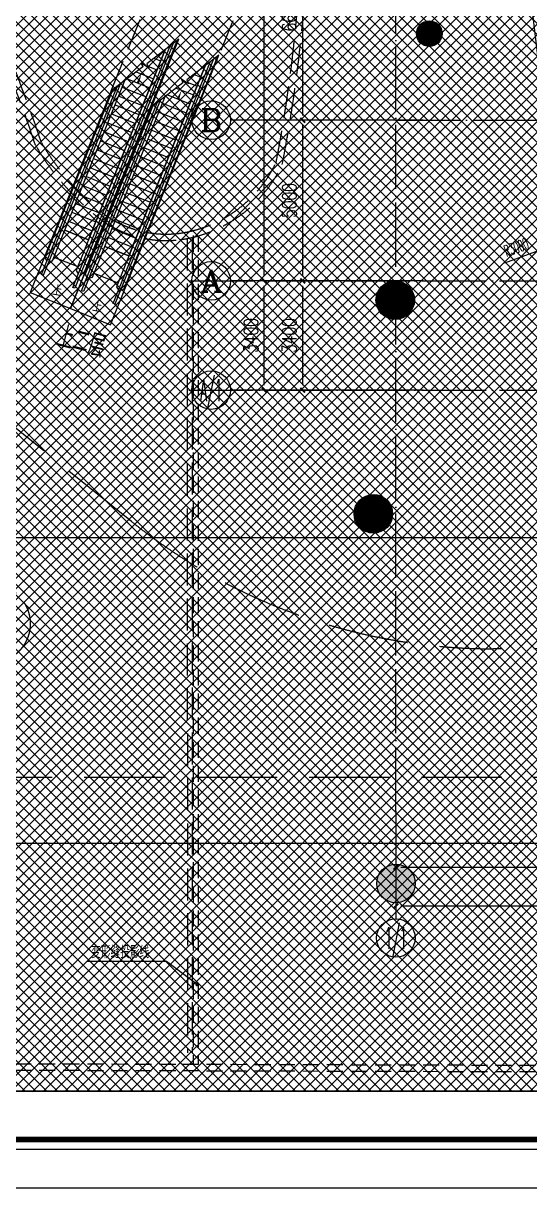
# Model space of a CAD drawing. Header units: millimetres. Extents: x 12325263 to 13848842, y -1463133 to 573208.
# Drawn here: x 12533246 to 12549015, y -664108 to -627871 of the extents above; entities that cross this region are included whole.
import ezdxf
from ezdxf.enums import TextEntityAlignment as Align
from ezdxf.xclip import XClip

# ---------------------------------------------------------------- set-up
doc = ezdxf.new("R2010")
doc.units = ezdxf.units.MM
doc.header["$LTSCALE"] = 1000
doc.header["$XCLIPFRAME"] = 0
for name, pattern in [('11# 首层平面图(售)$0$$0$DASH', [0.35, 0.25, -0.1]), ('ACAD_ISO02W100', [15, 12, -3]), ('ACAD_ISO12W100', [22, 12, -3, 0.5, -3, 0.5, -3]), ('DASHED2', [0.375, 0.25, -0.125]), ('DOTE', [2.42, 2, -0.2, 0.02, -0.2]), ('s-首层组合pm$0$DASH', [0.35, 0.25, -0.1])]:
    doc.linetypes.add(name, pattern=pattern)
for name, color, linetype in [('11# 首层平面图(售)$0$11#楼二层平面图(售)$0$首二层+地下室_04(1)$0$1#楼首层平面图$0$12#楼二层平面图$0$DIM_SYMB', 3, 'Continuous'), ('11# 首层平面图(售)$0$11#楼二层平面图(售)$0$首二层+地下室_04(1)$0$1#楼首层平面图$0$12#楼二层平面图$0$PUB_TEXT', 7, 'Continuous'), ('11# 首层平面图(售)$0$11#楼二层平面图(售)$0$首二层+地下室_04(1)$0$1#楼首层平面图$0$12#楼二层平面图$0$STAIR', 2, 'Continuous'), ('20210729mva复核', 1, 'Continuous'), ('A-ANNO-DIMS', 83, 'Continuous'), ('A-AXIS', 16, 'DOTE'), ('A-COLS', 6, 'Continuous'), ('A-WALL', 5, 'Continuous'), ('A-WALL-PATT', 8, 'Continuous'), ('AXIS', 3, 'Continuous'), ('AXIS_TEXT', 7, 'Continuous'), ('PUB_HATCH', 8, 'Continuous'), ('PUB_TEXT', 7, 'Continuous'), ('s-首层组合pm$0$hs$0$首二层+地下室_04(1)$0$0F$0$12#楼首层平面图$0$CURTWALL', 2, 'Continuous'), ('s-首层组合pm$0$用地红线', 1, 'Continuous'), ('TITLIN1', 7, 'Continuous'), ('投影线', 6, 'ACAD_ISO02W100'), ('消防车道', 6, 'DASHED2'), ('用地红线', 1, 'Continuous'), ('裙楼结构柱网$0$0q-柱0', 6, 'Continuous'), ('裙楼结构柱网$0$0q-柱填充', 8, 'Continuous')]:
    doc.layers.add(name, color=color, linetype=linetype)
doc.layers.add('s-首层组合pm$0$首二层_地下室_04_1_$0$1_楼首层平面图$0$A-WALL', color=2, linetype='Continuous', lineweight=13)
doc.styles.add('11# 首层平面图(售)$0$11#楼二层平面图(售)$0$首二层+地下室_04(1)$0$1#楼首层平面图$0$12#楼二层平面图$0$_TCH_DIM', font='SIMPLEX', dxfattribs={"bigfont": 'GBCBIG'})
doc.styles.add('11# 首层平面图(售)$0$首二层+地下室_04(1)$0$12#楼首层平面图$0$Standard', font='gbenor.shx', dxfattribs={"bigfont": 'gbcbig.shx'})
doc.styles.add('_TCH_AXIS', font='COMPLEX', dxfattribs={"bigfont": 'GBCBIG'})
doc.styles.add('_TCH_DIM', font='SIMPLEX.shx', dxfattribs={"width": 0.7, "bigfont": 'GBCBIG.shx'})
doc.styles.add('_TCH_DIM_T3', font='SIMPLEX.shx', dxfattribs={"width": 0.705882, "bigfont": 'GBCBIG.shx'})
doc.styles.add('ACHT', font='simhei.ttf')
doc.styles.add('COMPLEX', font='COMPLEX')
doc.styles.add('TITXC', font='simhei.ttf')
doc.styles.add('TITXV', font='', dxfattribs={"width": 0.7})
doc.styles.add('宋体', font='', dxfattribs={"width": 0.65})
doc.styles.get('TITXV').set_extended_font_data('SimSun')
doc.styles.get('宋体').set_extended_font_data('SimSun')
doc.dimstyles.new('_TCH_ARCH&&120', dxfattribs={"dimtxt": 306, "dimasz": 120, "dimexe": 300, "dimexo": 360, "dimgap": 147, "dimtad": 1, "dimdec": 0, "dimzin": 0, "dimdsep": 46, "dimtxsty": '_TCH_DIM_T3', "dimblk": 'ARCHTICK', "dimcen": 0.09, "dimclrt": 7, "dimazin": 2, "dimtfac": 1, "dimtdec": 0, "dimtix": 1, "dimtmove": 2, "dimatfit": 3, "dimfxl": 1, "dimfxlon": 1, "dimtolj": 1, "dimtzin": 0, "dimarcsym": 0})
doc.dimstyles.new('_TCH_ARCH&&150', dxfattribs={"dimtxt": 446.25, "dimasz": 150, "dimexe": 375, "dimexo": 450, "dimgap": 189.375, "dimtad": 1, "dimdec": 0, "dimzin": 0, "dimdsep": 46, "dimtxsty": '_TCH_DIM_T3', "dimblk": 'asdggshdfhsg_ArchTick', "dimcen": 0.09, "dimclrt": 7, "dimazin": 2, "dimtfac": 1, "dimtdec": 0, "dimtix": 1, "dimtmove": 2, "dimatfit": 3, "dimfxl": 1, "dimtolj": 1, "dimtzin": 0, "dimarcsym": 0})

# ---------------------------------------------------------------- blocks, each defined once
blk = doc.blocks.new('asdfasdgfadfgfdgh')
blk.add_line((-1500, 750), (131850, 750))
blk = doc.blocks.new('横向图框_A0')
at = {"layer": 'TITLIN1'}
blk.add_lwpolyline([(0, 0), (1189, 0), (1189, 841), (0, 841)], close=True, dxfattribs=at)
at = {"layer": 'TITLIN1', "const_width": 1.2}
blk.add_lwpolyline([(25, 10), (1179, 10), (1179, 831), (25, 831)], close=True, dxfattribs=at)
blk.add_lwpolyline([(25, 10), (1179, 10), (1179, 831), (25, 831)], close=True, dxfattribs=at)
at = {"style": 'TITXV', "width": 0.8}
for tag, p in [('暖通', (3.13, 781)), ('智能化', (9.38, 781)), ('给排水', (15.63, 705)), ('建筑', (3.13, 705)), ('结构', (9.38, 705)), ('电气', (21.88, 705))]:
    blk.add_attdef(tag, text='', height=2.5, rotation=90, dxfattribs=at).set_placement(p, align=Align.MIDDLE_CENTER)
for tag, height, style, p in [('总工程师', 3, 'ACHT', (1143.11, 210.3)), ('审定', 3, 'ACHT', (1143.11, 202.3)), ('审核', 3, 'ACHT', (1143.11, 194.3)), ('设计总负责人1', 3, 'ACHT', (1143.11, 186.3)), ('设计总负责人2', 3, 'ACHT', (1143.11, 178.3)), ('设计总负责人3', 3, 'ACHT', (1143.11, 170.3)), ('专业负责人1', 3, 'ACHT', (1143.11, 162.3)), ('专业负责人2', 3, 'ACHT', (1143.11, 154.3)), ('专业负责人3', 3, 'ACHT', (1143.11, 146.3)), ('校核1', 3, 'ACHT', (1143.11, 138.3)), ('校核2', 3, 'ACHT', (1143.11, 130.3)), ('设计1', 3, 'ACHT', (1143.11, 122.3)), ('设计2', 3, 'ACHT', (1143.11, 114.3)), ('工程编号', 3, 'TITXC', (1142.31, 74.79)), ('专业', 3, 'TITXC', (1170.43, 74.79)), ('设计阶段', 3, 'TITXC', (1155.54, 67.78)), ('图号', 5, 'TITXC', (1140.34, 32.75)), ('出图日期', 3, 'ACHT', (1144.35, 24.29))]:
    blk.add_attdef(tag, text='', height=height, dxfattribs=dict(style=style)).set_placement(p, align=Align.MIDDLE_CENTER)
at = {"style": 'TITXC', "flags": 1}
for tag, height, p in [('建设单位', 3, (1149.82, 102.29)), ('工程名称', 3, (1149.82, 86.29)), ('图纸名称', 5, (1149.82, 51.04))]:
    blk.add_attdef(tag, text='', height=height, dxfattribs=at).set_placement(p, align=Align.MIDDLE_CENTER)
at = {"style": 'ACHT', "width": 0.8}
for tag, p in [('版本号', (1172.76, 32.79)), ('序号', (1172.76, 24.29))]:
    blk.add_attdef(tag, text='', height=3, dxfattribs=at).set_placement(p, align=Align.MIDDLE_CENTER)
blk = doc.blocks.new('*U20')
blk.add_blockref('横向图框_A0', (0, 0))
blk = doc.blocks.new('A$C15443CC7')
at = {"xscale": 150, "yscale": 150, "zscale": 150}
blk.add_blockref('*U20', (0, 0), dxfattribs=at)
blk = doc.blocks.new('A$C3A5F05FE')
at = {"color": 8, "linetype": '11# 首层平面图(售)$0$$0$DASH', "ltscale": 4}
for p, q in [((111092.6, 41290.1), (112965.9, 50133.9)), ((115603.1, 49575.3), (114202.5, 42962))]:
    blk.add_line(p, q, dxfattribs=at)
for points in [[(112965.9, 50133.9, 0.0502953), (113307.1, 51991.3, 0.3978642), (109304.7, 56453.2, 0.1494176), (105808.7, 55397.2, -0.0579584), (100985.3, 53070.4, 0.1409566), (99021.3, 51411.9, 0.1935554), (98402.1, 48804, 0.0735055), (99675.7, 45475.2, 0.2400182), (101279.3, 44393.6, -0.0376712), (104613.5, 43787.8, -0.0882987), (106795.9, 42669.1, -0.1171837), (108304.8, 40949.2, -0.0128903), (109225.5, 39332.7, 0.0976665), (111620.4, 37433.7, 0.1819727), (113958.9, 37297.2, 0.2515961), (116532.6, 39990.2, 0.0546219), (115659.6, 49563.4, 0.4630226)], [(104559.3, 43595.2, -0.0883133), (106678.9, 42506.8, -0.1175585), (108130.6, 40850.8, -0.0130774), (109059.1, 39219.7, 0.0985998), (111536, 37252.2, 0.1822214), (114018.3, 37106.3, 0.0033442), (114020.9, 37107.1, 0.2532382), (116732.1, 39961.5, 0.0547635), (115855.6, 49603.1, 0.0547635)]]:
    blk.add_lwpolyline(points, format="xyb", dxfattribs=at)
for points in [[(114216.2, 37176.2), (118604.1, 12215.7)], [(114358.4, 37233.6), (118751.9, 12241.4)]]:
    blk.add_lwpolyline(points, dxfattribs=at)
at = {"layer": '11# 首层平面图(售)$0$11#楼二层平面图(售)$0$首二层+地下室_04(1)$0$1#楼首层平面图$0$12#楼二层平面图$0$DIM_SYMB', "color": 252}
for points in [[(110484.8, 35167.7, 0, 0, 0), (111926, 41972.2, 0, 80, 0), (111863.8, 41678.7, 0, 0, 0)], [(111803.6, 34888.4, 0, 0, 0), (113244.8, 41692.9, 0, 80, 0), (113182.6, 41399.4, 0, 0, 0)]]:
    blk.add_lwpolyline(points, format="xyseb", dxfattribs=at)
at = {"layer": '11# 首层平面图(售)$0$11#楼二层平面图(售)$0$首二层+地下室_04(1)$0$1#楼首层平面图$0$12#楼二层平面图$0$STAIR', "color": 252}
for p, q in [((111010.7, 34397.5), (112883.7, 43241.3)), ((112845.2, 43199.3), (111226.9, 35558.4)), ((112883.7, 43241.3), (112035.4, 42317.2)), ((110973, 35064.3), (112651.2, 42988)), ((112519.7, 42844.7), (110984.5, 35596.2)), ((112730.9, 43074.9), (111031.7, 35051.8)), ((111198.5, 36606.5), (112519.7, 42844.7)), ((112329.4, 34118.2), (114202.5, 42962)), ((114049.7, 42795.6), (112350.5, 34772.5)), ((112459.5, 42779.2), (112503.8, 42769.8)), ((114164, 42920), (112545.7, 35279.1)), ((114202.5, 42962), (113354.2, 42037.9)), ((112223.8, 42522.5), (112441.6, 42476.3)), ((112291.8, 34785), (113970, 42708.7)), ((113838.4, 42565.4), (112303.2, 35316.9)), ((112517.2, 36327.2), (113838.4, 42565.4)), ((113778.3, 42499.9), (113822.6, 42490.5)), ((111927.4, 42199.5), (111092.6, 41290.1)), ((112107.9, 42203.3), (111859.5, 42306.4)), ((111859.5, 42306.4), (111927.4, 42199.5)), ((111869.3, 42290.9), (111925.6, 42279)), ((112035.4, 42317.2), (112107.9, 42203.3)), ((112080.6, 42246.1), (112379.5, 42182.8)), ((113354.2, 42037.9), (113426.6, 41924)), ((113542.6, 42243.1), (113760.4, 42197)), ((110201.8, 35761.9), (111456.7, 41686.7)), ((110415.8, 36772.3), (111456.7, 41686.7)), ((111516.8, 41752.2), (112255.2, 41595.9)), ((111752.5, 42009), (112317.3, 41889.3)), ((113246.2, 41920.2), (112411.3, 41010.8)), ((113071.2, 41729.7), (113636.1, 41610)), ((113426.6, 41924), (113178.2, 42027.1)), ((113178.2, 42027.1), (113246.2, 41920.2)), ((113188.1, 42011.6), (113244.3, 41999.7)), ((113399.4, 41966.8), (113698.2, 41903.5)), ((109938, 35283.5), (111245.4, 41456.6)), ((109964.9, 35825.7), (111131.1, 41332.1)), ((111325.1, 41543.4), (109996.7, 35271.1)), ((111410.4, 41468.1), (112193, 41302.4)), ((111520.6, 35482.6), (112775.4, 41407.4)), ((111734.6, 36493), (112775.4, 41407.4)), ((112835.6, 41472.9), (113573.9, 41316.6)), ((111092.6, 41290.1), (109691.9, 34676.8)), ((112411.3, 41010.8), (111010.7, 34397.5)), ((111256.7, 35004.2), (112564.1, 41177.3)), ((111283.6, 35546.4), (112449.9, 41052.8)), ((112643.9, 41264.1), (111315.4, 34991.8)), ((111348.2, 41174.6), (112130.9, 41008.9)), ((112729.1, 41188.8), (113511.8, 41023.1)), ((111223.9, 40587.7), (112006.5, 40421.9)), ((111286.1, 40881.1), (112068.7, 40715.4)), ((112604.8, 40601.8), (113387.4, 40436.1)), ((112667, 40895.3), (113449.6, 40729.6)), ((111161.7, 40294.2), (111944.4, 40128.4)), ((112542.6, 40308.3), (113325.3, 40142.6)), ((111099.6, 40000.7), (111882.2, 39834.9)), ((112480.5, 40014.9), (113263.1, 39849.1)), ((111037.4, 39707.2), (111820.1, 39541.4)), ((112418.3, 39721.4), (113201, 39555.6)), ((110975.3, 39413.7), (111757.9, 39247.9)), ((112356.2, 39427.9), (113138.8, 39262.1)), ((110850.9, 38826.7), (111633.6, 38661)), ((110913.1, 39120.2), (111695.7, 38954.4)), ((112231.8, 38840.9), (113014.5, 38675.1)), ((112294, 39134.4), (113076.6, 38968.6)), ((110788.8, 38533.2), (111571.4, 38367.5)), ((112169.7, 38547.4), (112952.3, 38381.7)), ((110726.6, 38239.7), (111509.3, 38074)), ((112107.5, 38253.9), (112890.2, 38088.2)), ((110664.5, 37946.2), (111447.1, 37780.5)), ((112045.4, 37960.4), (112828, 37794.7)), ((110540.1, 37359.3), (111322.8, 37193.5)), ((110602.3, 37652.8), (111384.9, 37487)), ((111921, 37373.5), (112703.7, 37207.7)), ((111983.2, 37666.9), (112765.8, 37501.2)), ((110478, 37065.8), (111260.6, 36900)), ((111858.9, 37080), (112641.5, 36914.2)), ((110415.8, 36772.3), (111198.5, 36606.5)), ((111198.5, 36606.5), (110415.8, 36772.3)), ((111796.7, 36786.5), (112579.4, 36620.7)), ((111734.6, 36493), (112517.2, 36327.2)), ((112517.2, 36327.2), (111734.6, 36493)), ((110229.3, 35891.8), (111012, 35726.1)), ((110031.2, 35723.7), (109964.9, 35825.7)), ((110089.9, 35711.3), (110201.8, 35761.9)), ((110984.5, 35596.2), (111066.3, 35504.5)), ((111226.9, 35558.4), (111125, 35492.1)), ((111350, 35444.4), (111283.6, 35546.4)), ((111548.1, 35612.5), (112330.7, 35446.8)), ((109996.7, 35271.1), (109938, 35283.5)), ((111408.7, 35432), (111520.6, 35482.6)), ((112303.2, 35316.9), (112385, 35225.2)), ((112545.7, 35279.1), (112443.7, 35212.8)), ((111031.7, 35051.8), (110973, 35064.3)), ((111315.4, 34991.8), (111256.7, 35004.2)), ((109691.9, 34676.8), (111010.7, 34397.5)), ((112350.5, 34772.5), (112291.8, 34785)), ((111010.7, 34397.5), (112329.4, 34118.2))]:
    blk.add_line(p, q, dxfattribs=at)
at = {"layer": 's-首层组合pm$0$用地红线', "ltscale": 0.6, "flags": 128}
blk.add_lwpolyline([(197886.4, 32762.1, -0.027114), (199403.7, 218827), (137086.2, 200260.3), (123429.2, 236271.4), (73627.1, 219925.4), (9995.9, 210183.4), (0, 209646.1), (1380.8, 8270.4), (11298.7, 0), (197886.4, 32762)], format="xyb", close=True, dxfattribs=at)
at = {"layer": 's-首层组合pm$0$首二层_地下室_04_1_$0$1_楼首层平面图$0$A-WALL', "color": 252}
blk.add_line((118722.2, 40005.5), (118722.2, 40005.5), dxfattribs=at)
at = {"color": 8, "linetype": '11# 首层平面图(售)$0$$0$DASH', "ltscale": 4, "style": '11# 首层平面图(售)$0$首二层+地下室_04(1)$0$12#楼首层平面图$0$Standard'}
blk.add_text('上二层', height=694.47, rotation=355.18517, dxfattribs=at).set_placement((110746.2, 33173.6))
at = {"layer": '11# 首层平面图(售)$0$11#楼二层平面图(售)$0$首二层+地下室_04(1)$0$1#楼首层平面图$0$12#楼二层平面图$0$PUB_TEXT', "color": 252, "style": '11# 首层平面图(售)$0$11#楼二层平面图(售)$0$首二层+地下室_04(1)$0$1#楼首层平面图$0$12#楼二层平面图$0$_TCH_DIM'}
for p in [(110358.8, 34714.9), (111677.6, 34435.6)]:
    blk.add_text('上', height=337.6, dxfattribs=at).set_placement(p)
blk = doc.blocks.new('asdfadgf')
at = {"layer": '投影线', "linetype": 'DASHED2', "ltscale": 2}
for p, q in [((36767, -24325), (36767, -50110)), ((36917, -24325), (36917, -50110)), ((-14329, -49963), (36430, -50109)), ((36430, -50109), (105706, -50308))]:
    blk.add_line(p, q, dxfattribs=at)
for points in [[(36430, -50309), (105706, -50508), (114706, -47409)], [(-14330, -50163), (36430, -50309)]]:
    blk.add_lwpolyline(points, dxfattribs=at)
blk = doc.blocks.new('_AXISO')
blk.add_circle((0, 0), 0.5)
at = {"layer": 'AXIS_TEXT', "style": 'COMPLEX', "width": 1.041667}
blk.add_attdef('A', text='', height=0.56, dxfattribs=at).set_placement((-0.25, -0.28), (0.25, -0.28), align=Align.FIT)
blk = doc.blocks.new('asdggshdfhsg_ArchTick')
at = {"color": 0, "linetype": 'ByBlock', "const_width": 0.4}
blk.add_lwpolyline([(-0.5, -0.5), (0.5, 0.5)], dxfattribs=at)
blk = doc.blocks.new('*D5237')
at = {"layer": 'AXIS', "color": 0, "lineweight": -2, "transparency": 16777216}
for p, q in [((12411416.81071, 979039.75909), (12411416.81071, 976164.75909)), ((12424866.81071, 979039.75909), (12424866.81071, 976164.75909)), ((12411566.81071, 976539.75909), (12424716.81071, 976539.75909))]:
    blk.add_line(p, q, dxfattribs=at)
at = {"layer": 'Defpoints', "color": 0, "transparency": 16777216}
for p in [(12411416.81071, 979489.75909), (12424866.81071, 979489.75909), (12424866.81071, 976539.75909)]:
    blk.add_point(p, dxfattribs=at)
at = {"layer": 'AXIS', "color": 0, "lineweight": -2, "transparency": 16777216, "xscale": 150, "yscale": 150, "zscale": 150, "rotation": 180}
blk.add_blockref('asdggshdfhsg_ArchTick', (12411416.81071, 976539.75909), dxfattribs=at)
at = {"layer": 'AXIS', "color": 0, "lineweight": -2, "transparency": 16777216, "xscale": 150, "yscale": 150, "zscale": 150}
blk.add_blockref('asdggshdfhsg_ArchTick', (12424866.81071, 976539.75909), dxfattribs=at)
at = {"layer": 'AXIS', "color": 7, "transparency": 16777216, "insert": (12418141.81071, 976952.25909), "char_height": 446.25, "attachment_point": 5, "style": '_TCH_DIM_T3'}
blk.add_mtext('\\A1;13450', dxfattribs=at)
blk = doc.blocks.new('*D5239')
at = {"layer": 'AXIS', "color": 0, "lineweight": -2, "transparency": 16777216}
for p, q in [((12411416.81071, 979039.75909), (12411416.81071, 977364.75909)), ((12424866.81071, 979039.75909), (12424866.81071, 977364.75909)), ((12411566.81071, 977739.75909), (12424716.81071, 977739.75909))]:
    blk.add_line(p, q, dxfattribs=at)
at = {"layer": 'Defpoints', "color": 0, "transparency": 16777216}
for p in [(12411416.81071, 979489.75909), (12424866.81071, 979489.75909), (12424866.81071, 977739.75909)]:
    blk.add_point(p, dxfattribs=at)
at = {"layer": 'AXIS', "color": 0, "lineweight": -2, "transparency": 16777216, "xscale": 150, "yscale": 150, "zscale": 150, "rotation": 180}
blk.add_blockref('asdggshdfhsg_ArchTick', (12411416.81071, 977739.75909), dxfattribs=at)
at = {"layer": 'AXIS', "color": 0, "lineweight": -2, "transparency": 16777216, "xscale": 150, "yscale": 150, "zscale": 150}
blk.add_blockref('asdggshdfhsg_ArchTick', (12424866.81071, 977739.75909), dxfattribs=at)
at = {"layer": 'AXIS', "color": 7, "transparency": 16777216, "insert": (12418141.81071, 978152.25909), "char_height": 446.25, "attachment_point": 5, "style": '_TCH_DIM_T3'}
blk.add_mtext('\\A1;13450', dxfattribs=at)
blk = doc.blocks.new('*D5257')
at = {"layer": 'AXIS', "color": 0, "lineweight": -2, "transparency": 16777216}
for p, q in [((12411816.81071, 995989.75909), (12406941.81071, 995989.75909)), ((12407316.81071, 992739.75909), (12407316.81071, 995839.75909)), ((12411816.81071, 992589.75909), (12406941.81071, 992589.75909))]:
    blk.add_line(p, q, dxfattribs=at)
at = {"layer": 'Defpoints', "color": 0, "transparency": 16777216}
for p in [(12407316.81071, 995989.75909), (12412266.81071, 995989.75909), (12412266.81071, 992589.75909)]:
    blk.add_point(p, dxfattribs=at)
at = {"layer": 'AXIS', "color": 0, "lineweight": -2, "transparency": 16777216, "xscale": 150, "yscale": 150, "zscale": 150}
for p, rotation in [((12407316.81071, 995989.75909), 90), ((12407316.81071, 992589.75909), 270)]:
    blk.add_blockref('asdggshdfhsg_ArchTick', p, dxfattribs=dict(at, rotation=rotation))
at = {"layer": 'AXIS', "color": 7, "transparency": 16777216, "insert": (12406904.31071, 994289.75909), "char_height": 446.25, "attachment_point": 5, "rotation": 90, "style": '_TCH_DIM_T3'}
blk.add_mtext('\\A1;3400', dxfattribs=at)
blk = doc.blocks.new('*D5258')
at = {"layer": 'AXIS', "color": 0, "lineweight": -2, "transparency": 16777216}
for p, q in [((12411817, 1078990), (12406942, 1078990)), ((12407317, 996140), (12407317, 1078840)), ((12411817, 995990), (12406942, 995990))]:
    blk.add_line(p, q, dxfattribs=at)
at = {"layer": 'Defpoints', "color": 0, "transparency": 16777216}
for p in [(12407317, 1078990), (12412267, 1078990), (12412267, 995990)]:
    blk.add_point(p, dxfattribs=at)
at = {"layer": 'AXIS', "color": 0, "lineweight": -2, "transparency": 16777216, "xscale": 150, "yscale": 150, "zscale": 150}
for p, rotation in [((12407317, 1078990), 90), ((12407317, 995990), 270)]:
    blk.add_blockref('asdggshdfhsg_ArchTick', p, dxfattribs=dict(at, rotation=rotation))
at = {"layer": 'AXIS', "color": 7, "transparency": 16777216, "insert": (12406904, 1037490), "char_height": 446.2, "attachment_point": 5, "rotation": 90, "style": '_TCH_DIM_T3'}
blk.add_mtext('\\A1;83000', dxfattribs=at)
blk = doc.blocks.new('*D5259')
at = {"layer": 'AXIS', "color": 0, "lineweight": -2, "transparency": 16777216}
for p, q in [((12411816.81071, 995989.75909), (12408141.81071, 995989.75909)), ((12408516.81071, 992739.75909), (12408516.81071, 995839.75909)), ((12411816.81071, 992589.75909), (12408141.81071, 992589.75909))]:
    blk.add_line(p, q, dxfattribs=at)
at = {"layer": 'Defpoints', "color": 0, "transparency": 16777216}
for p in [(12408516.81071, 995989.75909), (12412266.81071, 995989.75909), (12412266.81071, 992589.75909)]:
    blk.add_point(p, dxfattribs=at)
at = {"layer": 'AXIS', "color": 0, "lineweight": -2, "transparency": 16777216, "xscale": 150, "yscale": 150, "zscale": 150}
for p, rotation in [((12408516.81071, 995989.75909), 90), ((12408516.81071, 992589.75909), 270)]:
    blk.add_blockref('asdggshdfhsg_ArchTick', p, dxfattribs=dict(at, rotation=rotation))
at = {"layer": 'AXIS', "color": 7, "transparency": 16777216, "insert": (12408104.31071, 994289.75909), "char_height": 446.25, "attachment_point": 5, "rotation": 90, "style": '_TCH_DIM_T3'}
blk.add_mtext('\\A1;3400', dxfattribs=at)
blk = doc.blocks.new('*D5260')
at = {"layer": 'AXIS', "color": 0, "lineweight": -2, "transparency": 16777216}
for p, q in [((12411816.81071, 1000989.75909), (12408141.81071, 1000989.75909)), ((12408516.81071, 996139.75909), (12408516.81071, 1000839.75909)), ((12411816.81071, 995989.75909), (12408141.81071, 995989.75909))]:
    blk.add_line(p, q, dxfattribs=at)
at = {"layer": 'Defpoints', "color": 0, "transparency": 16777216}
for p in [(12408516.81071, 1000989.75909), (12412266.81071, 1000989.75909), (12412266.81071, 995989.75909)]:
    blk.add_point(p, dxfattribs=at)
at = {"layer": 'AXIS', "color": 0, "lineweight": -2, "transparency": 16777216, "xscale": 150, "yscale": 150, "zscale": 150}
for p, rotation in [((12408516.81071, 1000989.75909), 90), ((12408516.81071, 995989.75909), 270)]:
    blk.add_blockref('asdggshdfhsg_ArchTick', p, dxfattribs=dict(at, rotation=rotation))
at = {"layer": 'AXIS', "color": 7, "transparency": 16777216, "insert": (12408104.31071, 998489.75909), "char_height": 446.25, "attachment_point": 5, "rotation": 90, "style": '_TCH_DIM_T3'}
blk.add_mtext('\\A1;5000', dxfattribs=at)
blk = doc.blocks.new('*D5261')
at = {"layer": 'AXIS', "color": 0, "lineweight": -2, "transparency": 16777216}
for p, q in [((12411816.81071, 1007589.75909), (12408141.81071, 1007589.75909)), ((12408516.81071, 1001139.75909), (12408516.81071, 1007439.75909)), ((12411816.81071, 1000989.75909), (12408141.81071, 1000989.75909))]:
    blk.add_line(p, q, dxfattribs=at)
at = {"layer": 'Defpoints', "color": 0, "transparency": 16777216}
for p in [(12408516.81071, 1007589.75909), (12412266.81071, 1007589.75909), (12412266.81071, 1000989.75909)]:
    blk.add_point(p, dxfattribs=at)
at = {"layer": 'AXIS', "color": 0, "lineweight": -2, "transparency": 16777216, "xscale": 150, "yscale": 150, "zscale": 150}
for p, rotation in [((12408516.81071, 1007589.75909), 90), ((12408516.81071, 1000989.75909), 270)]:
    blk.add_blockref('asdggshdfhsg_ArchTick', p, dxfattribs=dict(at, rotation=rotation))
at = {"layer": 'AXIS', "color": 7, "transparency": 16777216, "insert": (12408104.31071, 1004289.75909), "char_height": 446.25, "attachment_point": 5, "rotation": 90, "style": '_TCH_DIM_T3'}
blk.add_mtext('\\A1;6600', dxfattribs=at)
blk = doc.blocks.new('A$C53F769B7')
at = {"layer": '20210729mva复核', "color": 8}
blk.add_line((68579.6, 19125.4), (0, 19125.4), dxfattribs=at)
blk.add_lwpolyline([(0, 100), (57863.3, 100, 0.358856), (66081.2, 7179.1, -0.3477406), (71625.1, 12149, 0.396303), (87579.6, 29116.8), (87579.6, 49884.1), (87579.6, 57218.1, -0.4590112), (91604.4, 60678.6), (96486.4, 59938.3, -0.4128905), (101523, 53133.4), (100902.8, 48915)], format="xyb", dxfattribs=at)
blk = doc.blocks.new('A$C6B964159')
at = {"layer": '用地红线', "linetype": 'ACAD_ISO12W100', "ltscale": 0.6, "flags": 128}
blk.add_lwpolyline([(199.938, 32.765, -0.027114), (201.453, 218.83), (139.136, 200.262), (125.478, 236.273), (75.677, 219.926), (12.046, 210.184), (2.05, 209.646), (3.433, 8.27), (13.351, 0), (199.938, 32.765)], format="xyb", close=True, dxfattribs=at)
blk = doc.blocks.new('*U1299')
at = {"layer": '裙楼结构柱网$0$0q-柱填充'}
h = blk.add_hatch(color=256, dxfattribs=at)
h.dxf.hatch_style = 1
edge = h.paths.add_edge_path()
edge.add_arc((0, 0), 600, 0, 360)
at = {"layer": '裙楼结构柱网$0$0q-柱0'}
blk.add_circle((0, 0), 600, dxfattribs=at)
blk = doc.blocks.new('A$C33CE3D08')
at = {"rotation": 45.01338002661608}
blk.add_blockref('*U1299', (90646, 16416, 0), dxfattribs=at)
blk = doc.blocks.new('_YZH')
blk.add_circle((0, 0), 0.5)
at = {"layer": 'PUB_HATCH', "const_width": 0.5}
blk.add_lwpolyline([(-0.25, 0, 1), (0.25, 0, 1)], format="xyb", close=True, dxfattribs=at)
blk = doc.blocks.new('asfasfsdgdsfhsghh')
at = {"layer": 'A-COLS'}
for p, xscale, yscale, zscale in [((-58409, 7693), 800, 800, 800), ((-59470, -600), 1200, 1200, 1200), ((-60150, -7250), 1200, 1200, 1200)]:
    blk.add_blockref('_YZH', p, dxfattribs=dict(at, xscale=xscale, yscale=yscale, zscale=zscale))
blk = doc.blocks.new('A$C1B3D5B97')
at = {"layer": '消防车道', "linetype": 's-首层组合pm$0$DASH', "ltscale": 10}
for p, q in [((113133, 26561), (101865, 35612)), ((170169, 22594), (124406, 22594)), ((170169, 18594), (103240, 18594))]:
    blk.add_line(p, q, dxfattribs=at)
blk.add_lwpolyline([(101240, 23910, 0.428348), (103336, 21912), (108852, 22177, 0.690328), (109546, 24311), (104493, 28371, 0.629583), (101240, 26811)], format="xyb", dxfattribs=at)
blk.add_arc((124406, 40594), 18000, 231.2247, 270, dxfattribs=at)
blk = doc.blocks.new('_ArchTick')
at = {"color": 0, "linetype": 'ByBlock', "const_width": 0.4}
blk.add_lwpolyline([(-0.5, -0.5), (0.5, 0.5)], dxfattribs=at)
blk = doc.blocks.new('*D2087')
at = {"layer": 'A-ANNO-DIMS', "color": 0, "lineweight": -2, "transparency": 16777216}
for p, q in [((12548699, -624195), (12548400, -624231)), ((12548698, -624195), (12549835, -633727)), ((12549836, -633727), (12549537, -633762))]:
    blk.add_line(p, q, dxfattribs=at)
at = {"layer": 'Defpoints', "color": 0, "transparency": 16777216}
for p in [(12549871, -624055), (12549835, -633727), (12551009, -633587)]:
    blk.add_point(p, dxfattribs=at)
at = {"layer": 'A-ANNO-DIMS', "color": 0, "lineweight": -2, "transparency": 16777216, "xscale": 120, "yscale": 120, "zscale": 120}
for p, rotation in [((12548698, -624195), 96.80534123574836), ((12549835, -633727), 276.8053412357483)]:
    blk.add_blockref('_ArchTick', p, dxfattribs=dict(at, rotation=rotation))
at = {"layer": 'A-ANNO-DIMS', "color": 7, "transparency": 16777216, "insert": (12549564, -628926), "char_height": 306, "attachment_point": 5, "rotation": 276.8053, "style": '_TCH_DIM_T3'}
blk.add_mtext('\\A1;9599', dxfattribs=at)
blk = doc.blocks.new('qlzw')
at = {"layer": 'A-AXIS'}
for p, q in [((12411416.8, 979489.8), (12411416.8, 1082089.8)), ((12411416.8, 1071489.8), (12486866.8, 1071489.8)), ((12411416.8, 1062289.8), (12486866.8, 1062289.8)), ((12411416.8, 1055289.8), (12486866.8, 1055289.8)), ((12411416.8, 1046489.8), (12486866.8, 1046489.8)), ((12411416.8, 1000989.8), (12486866.8, 1000989.8)), ((12404966.8, 995989.8), (12486866.8, 995989.8)), ((12404966.8, 992589.8), (12485416.8, 992589.8))]:
    blk.add_line(p, q, dxfattribs=at)
at = {"layer": 'AXIS'}
for p, q in [((12412266.8, 1000989.8), (12406266.8, 1000989.8)), ((12412266.8, 995989.8), (12406266.8, 995989.8)), ((12412266.8, 992589.8), (12406266.8, 992589.8)), ((12411416.8, 979489.8), (12411416.8, 976139.8))]:
    blk.add_line(p, q, dxfattribs=at)
ref = blk.add_blockref('_AXISO', (12405666.8, 1000989.8), dxfattribs=dict(at, xscale=1200, yscale=1200, zscale=1200))
ref.add_attrib('A', 'B', dxfattribs={"layer": 'AXIS_TEXT', "height": 678.8, "style": '_TCH_AXIS', "width": 1.235294}).set_placement((12405327.4, 1000650.3), (12406006.2, 1000650.3), align=Align.FIT)
ref = blk.add_blockref('_AXISO', (12405666.8, 995989.8), dxfattribs=dict(at, xscale=1200, yscale=1200, zscale=1200))
ref.add_attrib('A', 'A', dxfattribs={"layer": 'AXIS_TEXT', "height": 678.8, "style": '_TCH_AXIS', "width": 1.166667}).set_placement((12405327.4, 995650.3), (12406006.2, 995650.3), align=Align.FIT)
ref = blk.add_blockref('_AXISO', (12405666.8, 992589.8), dxfattribs=dict(at, xscale=1200, yscale=1200, zscale=1200))
ref.add_attrib('A', 'A/1', dxfattribs={"layer": 'AXIS_TEXT', "height": 678.82, "style": '_TCH_AXIS', "width": 0.403846}).set_placement((12405327.4, 992250.3), (12406006.2, 992250.3), align=Align.FIT)
ref = blk.add_blockref('_AXISO', (12411416.8, 975539.8), dxfattribs=dict(at, xscale=1200, yscale=1200, zscale=1200))
ref.add_attrib('A', '1/1', dxfattribs={"layer": 'AXIS_TEXT', "height": 678.82, "style": '_TCH_AXIS', "width": 0.456522}).set_placement((12411077.4, 975200.3), (12411756.2, 975200.3), align=Align.FIT)
for p1, p2, distance, picture, middle in [((12412266.8, 995989.8), (12412266.8, 1078989.8), 4950, '*D5258', (12406904.3, 1037489.8)), ((12412266.8, 1000989.8), (12412266.8, 1007589.8), 3750, '*D5261', (12408104.3, 1004289.8)), ((12412266.8, 995989.8), (12412266.8, 1000989.8), 3750, '*D5260', (12408104.3, 998489.8)), ((12412266.8, 992589.8), (12412266.8, 995989.8), 4950, '*D5257', (12406904.3, 994289.8)), ((12412266.8, 992589.8), (12412266.8, 995989.8), 3750, '*D5259', (12408104.3, 994289.8)), ((12411416.8, 979489.8), (12424866.8, 979489.8), -2950, '*D5237', (12418141.8, 976952.3)), ((12411416.8, 979489.8), (12424866.8, 979489.8), -1750, '*D5239', (12418141.8, 978152.3))]:
    dim = blk.add_aligned_dim(p1=p1, p2=p2, distance=distance, dimstyle='_TCH_ARCH&&150', dxfattribs=at)
    dim.commit()
    dim.dimension.update_dxf_attribs({"geometry": picture, "text_midpoint": middle})

msp = doc.modelspace()

# ---------------------------------------------------------------- hatches: boundary and pattern name
at = {"layer": 'A-WALL-PATT'}
h = msp.add_hatch(dxfattribs=at)
h.set_pattern_fill('ANSI37', color=252, scale=150)
h.set_pattern_definition([(45, (-400000, 0), (-168.3798023, 168.3798023), []), (135, (-400000, 0), (-168.3798023, -168.3798023), [])])
edge = h.paths.add_edge_path()
edge.add_line((12617170, -539458), (12627664.7, -539458))
edge.add_line((12627664.7, -539458), (12617498.2, -546587.6))
edge.add_line((12617498.2, -546587.6), (12598406.6, -559976.1))
edge.add_line((12598406.6, -559976.1), (12585091.3, -540989.1))
edge.add_line((12585091.3, -540989.1), (12584144.7, -541197.3))
edge.add_line((12584144.7, -541197.3), (12583864.1, -542803.9))
edge.add_arc((12578880.4, -541928.7), 5060, 269.14738, 350.03971, ccw=False)
edge.add_arc((12578698.9, -554127.5), 7140.2, 89.14809, 125.03345)
edge.add_line((12574600, -548281), (12560037.5, -558490.6))
edge.add_line((12560037.5, -558490.6), (12559927.1, -558471.2))
edge.add_line((12559927.1, -558471.2), (12559927.1, -564050))
edge.add_line((12559927.1, -564050), (12558858.8, -564810))
edge.add_line((12558858.8, -564810), (12559927.1, -566333.2))
edge.add_line((12559927.1, -566333.2), (12559927.6, -588159))
edge.add_line((12559927.6, -588159), (12558263.3, -589586.8))
edge.add_line((12558263.3, -589586.8), (12557796.8, -589586.8))
edge.add_line((12557796.8, -589586.8), (12557796.8, -598151.2))
edge.add_line((12557796.8, -598151.2), (12560482.1, -600836.4))
edge.add_arc((12552451.5, -592361.2), 11675.6, 270.02561, 313.45682, ccw=False)
edge.add_line((12552456.7, -604036.8), (12551424.9, -604036.8))
edge.add_arc((12551424.9, -607536.8), 3500, 90, 186.80534)
edge.add_line((12547949.6, -607951.5), (12549871.4, -624055.3))
edge.add_line((12549871.4, -624055.3), (12550966.8, -633201.5))
edge.add_line((12550966.8, -633201.5), (12550966.8, -643886.8))
edge.add_line((12550966.8, -643886.8), (12550966.8, -653386.8))
edge.add_line((12550966.8, -653386.8), (12614072.2, -653386.8))
edge.add_line((12614072.2, -653386.8), (12616970.5, -653386.8))
edge.add_arc((12639113.3, -663769.1), 24455.9, 154.87893, 159.83059)
edge.add_arc((12619069.5, -656056.1), 3000, 166.12633, 249.14639)
edge.add_arc((12632240.8, -621479.9), 40000, 249.14639, 262.18067)
edge.add_line((12626798.8, -661108), (12526241.6, -661108))
edge.add_line((12526241.6, -661108), (12526241.6, -616108))
edge.add_line((12526241.6, -616108), (12504241.6, -616108))
edge.add_line((12504241.6, -616108), (12504241.6, -539458))
edge.add_line((12504241.6, -539458), (12586460, -539458))
edge.add_line((12586460, -539458), (12617170, -539458))

# ---------------------------------------------------------------- linework, layer by layer
at = {"layer": 'PUB_HATCH'}
msp.add_lwpolyline([(12557796.8, -589586.8), (12557796.8, -598151.2), (12560482.1, -600836.4, -0.1918059), (12552456.7, -604036.8), (12551424.9, -604036.8, 0.4494458), (12547949.6, -607951.5), (12549871.4, -624055.3), (12550966.8, -633201.5), (12550966.8, -643886.8), (12550966.8, -653386.8), (12614072.2, -653386.8), (12616970.5, -653386.8, 0.021609), (12616157, -655336.8, 0.3789662), (12618001.6, -658859.6, 0.0569342), (12626798.8, -661108), (12526241.6, -661108), (12526241.6, -616108), (12504241.6, -616108), (12504241.6, -539458)], format="xyb", dxfattribs=at)

# ---------------------------------------------------------------- block references
for name, p in [('A$C15443CC7', (12470491.6, -664108)), ('asdfasdgfadfgfdgh', (12505741.6, -661858))]:
    msp.add_blockref(name, p)

# ---------------------------------------------------------------- next in the draw order: block references
at = {"layer": 's-首层组合pm$0$hs$0$首二层+地下室_04(1)$0$0F$0$12#楼首层平面图$0$CURTWALL'}
ref = msp.add_blockref('A$C3A5F05FE', (12419426.3, -651432.9), dxfattribs=dict(at, rotation=350.0412449425006))
XClip(ref).set_block_clipping_path([(195513.2503203545, 148017.0485826777), (64172.5014155116, 124955.6050650277), (77428.2917839233, 49460.5289228798), (99096.806788845, 53265.1915204667), (106879.0711930003, 8943.2290103992), (216551.3050909508, 28200.0099301159)])

# ---------------------------------------------------------------- next in the draw order: linework, layer by layer
at = {"layer": 'A-ANNO-DIMS'}
msp.add_lwpolyline([(12548237, -635325.1), (12550943.2, -634339.8), (12551168.7, -634257.7)], dxfattribs=at)
at = {"layer": 'AXIS'}
for p, q in [((12537709, -657065.4), (12535223.2, -657065.4)), ((12538662.8, -657784.5), (12537709, -657065.4))]:
    msp.add_line(p, q, dxfattribs=at)
at = {"layer": 'AXIS', "const_width": 60}
msp.add_lwpolyline([(12538686.8, -657802.6, 1), (12538638.9, -657766.4, 1)], format="xyb", close=True, dxfattribs=at)

# ---------------------------------------------------------------- next in the draw order: block references
ref = msp.add_blockref('A$C6B964159', (12417404.7, -651077.9), dxfattribs=dict(xscale=1000, yscale=1000, zscale=1000, rotation=350.0404600819995))
XClip(ref).set_block_clipping_path([(108.9314266962, 8.9447286433), (218.6033967988, 28.2030118956), (197.5637007265, 148.0197623489), (87.8917306239, 128.7614790966)])
ref = msp.add_blockref('A$C1B3D5B97', (12423477.6, -669932))
XClip(ref).set_block_clipping_path([(102763.9620674886, 8824.0136185836), (214113.9575041495, 130474.013618584)])
for name, p in [('A$C53F769B7', (12529567.2, -663012.2)), ('asfasfsdgdsfhsghh', (12604296.8, -635886.8))]:
    msp.add_blockref(name, p)
ref = msp.add_blockref('asdfadgf', (12501769.6, -610155))
XClip(ref).set_block_clipping_path([(135821.9674536306, 70697.0570140225), (2471.9674536195, 70697.0570140225), (2471.9674536195, -5952.9429859775), (24471.9674536195, -5952.9429859775), (24471.9674536195, -50952.9429859775), (135821.9674516302, -50952.942985978)])
at = {"rotation": 350.0412492531646}
msp.add_blockref('A$C33CE3D08', (12452730, -655131.8), dxfattribs=at)
at = {"layer": 'A-WALL'}
ref = msp.add_blockref('qlzw', (50574.7, -1706597.7), dxfattribs=at)
XClip(ref).set_block_clipping_path([(12423666.8107101675, 1045489.7590905253), (12475666.8152715173, 1090489.7590905258)])
at = {"layer": '投影线', "linetype": 'DASHED2', "ltscale": 2}
msp.add_blockref('qlzw', (133430, -1631876.5), dxfattribs=at)

# ---------------------------------------------------------------- next in the draw order: texts
at = {"layer": 'A-ANNO-DIMS', "color": 7, "style": '_TCH_DIM', "width": 0.494118}
msp.add_text('R3000', height=357, rotation=20.00569, dxfattribs=at).set_placement((12548297.9, -635141.7))
at = {"layer": 'PUB_TEXT', "style": '宋体', "width": 0.65}
msp.add_text('变形缝投影线', height=339.87, dxfattribs=at).set_placement((12535358.2, -656930.4))

# ---------------------------------------------------------------- next in the draw order: dimensions: what is measured, and where the dimension line sits
at = {"layer": 'A-ANNO-DIMS'}
dim = msp.add_aligned_dim(p1=(12549871.4, -624055.3), p2=(12551008.9, -633586.9), distance=-1182.2, dimstyle='_TCH_ARCH&&120', dxfattribs=at)
dim.commit()
dim.dimension.update_dxf_attribs({"geometry": '*D2087', "text_midpoint": (12549564.2, -628925.6)})

doc.saveas('drawing.dxf')
